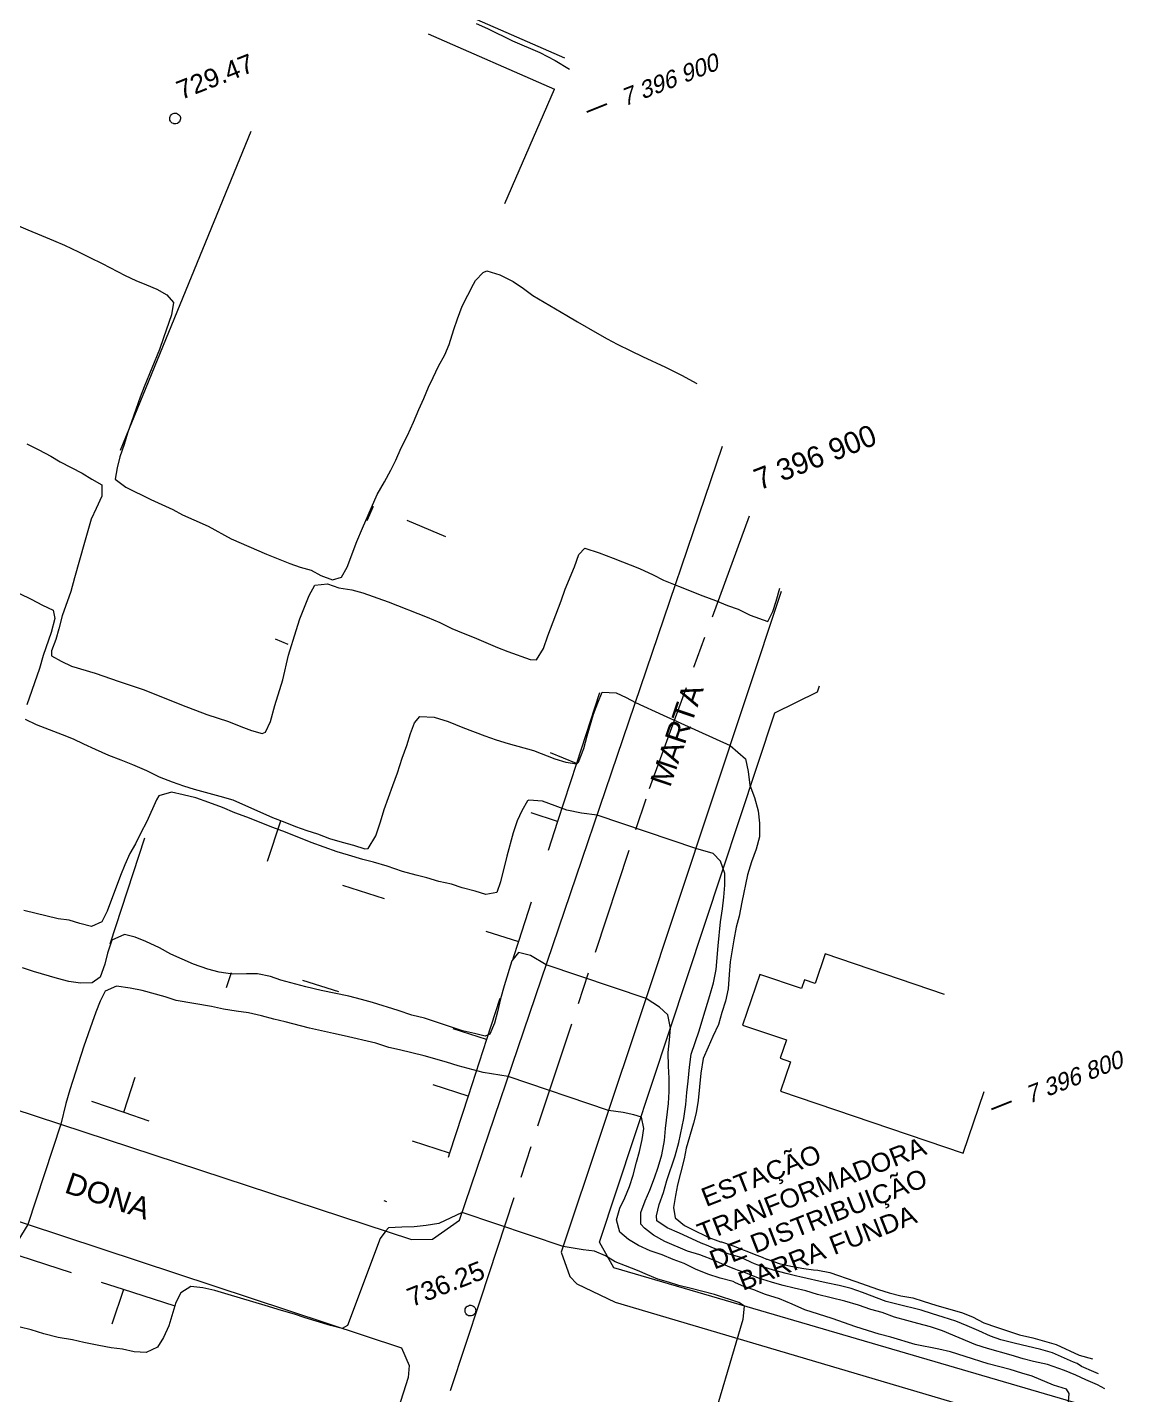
# Model space of a CAD drawing. Header units: millimetres. Extents: x 348 to 2201, y 118 to 1049.
# Drawn here: x 1401.3 to 1503.9, y 637.1 to 764.1 of the extents above; entities that cross this region are included whole.
import ezdxf
from ezdxf.enums import TextEntityAlignment as Align

# ---------------------------------------------------------------- set-up
doc = ezdxf.new("R2010")
doc.units = ezdxf.units.MM
doc.linetypes.add('T09', pattern=[17, 10, -2, 3, -2])
for name, color, linetype, lineweight in [('100_SIST_VIARIO_MEIO_FIO', 1, 'Continuous', 18), ('160_P_SIMP_ASF_TOP', 7, 'Continuous', 18), ('168_P_SIMP_PARALE_TOP', 7, 'Continuous', 18), ('206_MURO_E_MURO_ARRIMO', 7, 'Continuous', 18), ('404_SUBST_ALTA_TENSAO', 54, 'Continuous', 18), ('406_SUBST_ALTA_TENSAO_TOP', 54, 'Continuous', 18), ('508_LM_SETOR_FISCAL', 136, 'T09', 18), ('600_CURVA_MESTRA', 14, 'Continuous', 18), ('604_CURVA_INTERM', 7, 'Continuous', 18), ('606_PTO_COTADO', 9, 'Continuous', 18), ('608_PTO_COTADO_INTERVIA', 9, 'Continuous', 18), ('624_SEGM_CURVA_MESTRA', 14, 'Continuous', 18), ('626_SEGM_CURVA_INTERM', 7, 'Continuous', 18), ('902_MALHA_TEXTO_COORD_UTM', 7, 'Continuous', 13)]:
    doc.layers.add(name, color=color, linetype=linetype, lineweight=lineweight)
doc.layers.add('910_COORD_UTM_COR_ALEGRE', color=7, linetype='Continuous')
doc.styles.add('Style-Arial', font='arial.ttf')

# ---------------------------------------------------------------- blocks, each defined once
blk = doc.blocks.new('SP09')
at = {"color": 0, "linetype": 'Continuous'}
blk.add_lwpolyline([(-0.03, -0.51), (-0.14, -0.49), (-0.24, -0.46), (-0.31, -0.42), (-0.35, -0.39), (-0.42, -0.31), (-0.47, -0.24), (-0.51, -0.15), (-0.52, -0.09), (-0.52, 0.03), (-0.51, 0.11), (-0.48, 0.2), (-0.44, 0.27), (-0.4, 0.33), (-0.32, 0.39), (-0.23, 0.44), (-0.15, 0.48), (-0.1, 0.48), (-0.03, 0.48), (0.08, 0.48), (0.19, 0.44), (0.27, 0.4), (0.35, 0.32), (0.41, 0.23), (0.46, 0.11), (0.48, 0.03), (0.48, -0.03), (0.47, -0.08), (0.44, -0.21), (0.38, -0.3), (0.31, -0.38), (0.23, -0.44), (0.1, -0.49), (0.02, -0.51)], close=True, dxfattribs=at)
blk = doc.blocks.new('SP10')
at = {"color": 0, "linetype": 'Continuous'}
blk.add_lwpolyline([(-0.03, -0.51), (-0.14, -0.49), (-0.24, -0.46), (-0.31, -0.42), (-0.35, -0.39), (-0.42, -0.31), (-0.47, -0.24), (-0.51, -0.15), (-0.52, -0.09), (-0.52, 0.03), (-0.51, 0.11), (-0.48, 0.2), (-0.44, 0.27), (-0.4, 0.33), (-0.32, 0.39), (-0.23, 0.44), (-0.15, 0.48), (-0.1, 0.48), (-0.03, 0.48), (0.08, 0.48), (0.19, 0.44), (0.27, 0.4), (0.35, 0.32), (0.41, 0.23), (0.46, 0.11), (0.48, 0.03), (0.48, -0.03), (0.47, -0.08), (0.44, -0.21), (0.38, -0.3), (0.31, -0.38), (0.23, -0.44), (0.1, -0.49), (0.02, -0.51)], close=True, dxfattribs=at)

msp = doc.modelspace()

# ---------------------------------------------------------------- linework, layer by layer
at = {"layer": '100_SIST_VIARIO_MEIO_FIO'}
for points in [[(1451.25, 761.26), (1372.11, 795.88), (1367.95, 794.82), (1331.45, 705.62), (1325.96, 691.99), (1328.1, 687.25), (1436.99, 651.49), (1438.96, 651.51), (1441.46, 653.29), (1465.89, 725.19)], [(1471.36, 711.7), (1458.49, 673)], [(1458.49, 673), (1450.92, 650.31), (1451.72, 648.05), (1452.37, 647.35), (1455.91, 645.66), (1503.92, 631.43)]]:
    msp.add_lwpolyline(points, dxfattribs=at)
msp.add_lwpolyline([(1329.44, 569.41), (1286.1, 583.23), (1284.62, 584.41), (1283.74, 587.23), (1284.12, 589.48), (1298.32, 624.49), (1319.45, 675.97), (1324.45, 678.26), (1436.08, 641.43), (1436.77, 639.76), (1436.69, 638.66), (1432.9, 626.83), (1406.88, 550.61), (1405.47, 548.53), (1402.67, 547.26), (1401.16, 546.96), (1376.38, 554.43)], close=True, dxfattribs=at)
at = {"layer": '206_MURO_E_MURO_ARRIMO'}
for p, q in [((1438.55, 763.5), (1450.29, 758.37)), ((1474.74, 702.38), (1474.92, 702.92)), ((1454.47, 702.28), (1452.33, 695.7)), ((1470.76, 700.41), (1474.74, 702.38)), ((1454.48, 651.22), (1470.76, 700.41)), ((1452.33, 695.7), (1450.57, 690.32)), ((1450.57, 690.32), (1449.7, 687.64)), ((1448.13, 682.82), (1446.94, 679.16)), ((1446.94, 679.16), (1446.41, 677.55)), ((1445.22, 673.89), (1443.96, 670.05)), ((1443.96, 670.05), (1442.25, 664.8)), ((1442.25, 664.8), (1440.52, 659.49)), ((1407.25, 664.32), (1410.26, 663.3)), ((1410.26, 663.3), (1412.58, 662.51)), ((1440.52, 659.49), (1440.39, 659.1)), ((1434.44, 655.1), (1434.66, 655.02)), ((1455.8, 648.84), (1454.48, 651.22)), ((1405.4, 648.39), (1399.38, 650.35)), ((1502.38, 635.23), (1455.8, 648.84)), ((1410.24, 646.82), (1408.18, 647.49)), ((1414.93, 645.33), (1410.24, 646.82))]:
    msp.add_line(p, q, dxfattribs=at)
for points in [[(1445.67, 747.74), (1450.29, 758.37)], [(1422.06, 754.45), (1409.94, 724.78)], [(1432.87, 718.28), (1433.46, 719.63)], [(1440.19, 716.78), (1436.6, 718.3)], [(1424.33, 707.29), (1425.51, 706.8)], [(1452.33, 695.7), (1449.92, 696.7)], [(1423.63, 686.64), (1424.85, 690.38)], [(1450.57, 690.32), (1448.12, 691.13)], [(1412.2, 688.78), (1408.97, 678.91)], [(1430.6, 684.4), (1434.45, 683.17)], [(1443.91, 680.13), (1446.94, 679.16)], [(1420.23, 676.25), (1419.78, 674.87)], [(1430.25, 674.48), (1426.91, 675.56)], [(1443.96, 670.05), (1440.87, 671.05)], [(1410.26, 663.3), (1411.33, 666.57)], [(1442.25, 664.8), (1439, 665.86)], [(1440.52, 659.49), (1437.1, 660.61)], [(1410.24, 646.82), (1409.16, 643.61)]]:
    msp.add_lwpolyline(points, dxfattribs=at)
at = {"layer": '404_SUBST_ALTA_TENSAO'}
for points in [[(1486.54, 674.26), (1475.45, 678.03), (1474.51, 675.26), (1473.52, 675.6), (1473.25, 674.79), (1469.36, 676.11)], [(1486.54, 674.26), (1475.45, 678.03), (1474.51, 675.26), (1473.52, 675.6), (1473.25, 674.79), (1469.36, 676.11)], [(1469.36, 676.11), (1467.76, 671.4), (1471.83, 670.02), (1471.25, 668.33), (1472.21, 668), (1471.28, 665.26), (1488.26, 659.5), (1490.2, 665.24)], [(1469.36, 676.11), (1467.76, 671.4), (1471.83, 670.02), (1471.25, 668.33), (1472.21, 668), (1471.28, 665.26), (1488.26, 659.5), (1490.2, 665.24)]]:
    msp.add_lwpolyline(points, dxfattribs=at)
at = {"layer": '508_LM_SETOR_FISCAL'}
msp.add_lwpolyline([(1389.44, 450.21), (1394.14, 474.36), (1403.86, 519.94), (1408.35, 539.86), (1424.61, 589.02), (1443.41, 645.89), (1459.11, 693.38), (1468.45, 718.88)], dxfattribs=at)
at = {"layer": '600_CURVA_MESTRA', "elevation": 730, "flags": 128}
msp.add_lwpolyline([(1400.03, 745.87), (1401.33, 745.29), (1402.61, 744.76), (1403.74, 744.32), (1404.76, 743.87), (1406.04, 743.26), (1407.12, 742.72), (1408.26, 742.17), (1410.38, 741.07), (1411.38, 740.59), (1412.38, 740.2), (1413.33, 739.79), (1414.27, 739.25), (1414.88, 738.54), (1414.71, 737.4), (1413.94, 735.27), (1413.57, 734.18), (1412.17, 730.72), (1411.78, 729.75), (1410.97, 727.45), (1410.61, 726.42), (1410.3, 725.35), (1409.89, 724.22), (1409.66, 723.17), (1409.47, 722.13), (1410.46, 721.4), (1412.76, 720.24), (1414.81, 719.3), (1415.72, 718.83), (1416.76, 718.34), (1418.09, 717.75), (1420.23, 716.58), (1423.53, 715.15), (1424.6, 714.74), (1425.69, 714.31), (1426.65, 713.95), (1427.67, 713.68), (1428.57, 713.18), (1429.65, 712.79), (1430.5, 713.04), (1431.03, 713.96), (1431.91, 716.34), (1432.44, 717.58), (1433.81, 720.7), (1434.5, 721.88), (1435.08, 722.98), (1435.54, 723.91), (1436.05, 725.04), (1436.64, 726.2), (1437.18, 727.42), (1437.67, 728.61), (1438.13, 729.62), (1438.59, 730.68), (1439.01, 731.59), (1439.52, 732.64), (1440.08, 733.69), (1440.5, 734.63), (1440.93, 736.04), (1441.26, 737.03), (1441.72, 738.22), (1442.76, 740.25), (1442.96, 740.58), (1443.67, 741.33), (1444, 741.48), (1445.22, 741.11), (1446.43, 740.49), (1447.42, 739.84), (1448.28, 739.21), (1451.44, 737.34), (1452.42, 736.75), (1454.24, 735.71), (1455.18, 735.18), (1456.12, 734.69), (1457.38, 734.07), (1458.45, 733.52), (1460.6, 732.54), (1462.08, 731.81), (1463.52, 731.03)], dxfattribs=at)
at = {"layer": '600_CURVA_MESTRA', "elevation": 735}
for points in [[(1467.12, 647.47), (1466.88, 647.58), (1465.67, 647.89), (1464.53, 648.26), (1463.4, 648.74), (1462.33, 649.25), (1461.3, 649.63), (1460.3, 650.06), (1459.17, 650.43), (1458.1, 650.91), (1457.17, 651.47), (1456.37, 652.15), (1456.05, 653.32), (1456.36, 654.4), (1456.82, 655.34), (1457.26, 656.4), (1457.6, 657.46), (1457.9, 658.66), (1458.18, 659.65), (1458.42, 660.78), (1458.58, 661.81), (1458.36, 662.85), (1457.65, 663.08), (1456.66, 663.29), (1455.31, 663.48), (1445.99, 666.62), (1443.67, 667.01), (1441.34, 667.61), (1440.26, 667.96), (1438.19, 668.55), (1435.89, 669.1), (1434.89, 669.33), (1433.68, 669.73), (1430.75, 670.42), (1429.74, 670.62), (1427.51, 671.11), (1425.27, 671.7), (1424.19, 671.94), (1423.06, 672.26), (1421.84, 672.55), (1420.69, 672.7), (1419.52, 672.89), (1418.4, 673.13), (1415.12, 673.69), (1414.1, 674.02), (1411.97, 674.63), (1410.86, 674.83), (1409.59, 675.03), (1408.54, 674.56), (1408.08, 673.64), (1407.65, 672.6), (1407.31, 671.66), (1406.54, 669.44), (1405.26, 665.38), (1404.87, 664.13), (1404.4, 662.19), (1401.34, 652.89), (1400.41, 651.36)], [(1498.01, 636.04), (1498.1, 637.16), (1497.85, 637.56), (1496.65, 637.94), (1494.68, 638.78), (1493.7, 639.07), (1492.62, 639.4), (1490.58, 639.92), (1488.44, 640.62), (1487.08, 641.03), (1486.01, 641.29), (1483.8, 641.73), (1481.54, 642.42), (1480.47, 642.67), (1478.29, 643.36), (1476.08, 644.14), (1473.55, 644.94), (1472.37, 645.48), (1471.19, 645.96), (1469.88, 646.38), (1469.18, 646.65)]]:
    msp.add_lwpolyline(points, dxfattribs=at)
at = {"layer": '604_CURVA_INTERM', "flags": 128}
for points, elevation in [([(1443.01, 764.47), (1444.07, 764), (1446.38, 762.85), (1448.93, 761.77), (1450.35, 761.02), (1451.67, 760.24)], 729), ([(1401.26, 725.43), (1402.37, 724.87), (1403.48, 724.27), (1404.36, 723.74), (1405.38, 723.23), (1406.4, 722.69), (1407.29, 722.13), (1408.22, 721.6), (1408.23, 720.56), (1407.68, 719.42), (1407.23, 718.41), (1406.62, 716.24), (1405.68, 712.97), (1405.33, 711.7), (1404.54, 709.44), (1404.23, 708.24), (1403.95, 707.24), (1403.55, 706.19), (1403.53, 705.72), (1404.43, 705.21), (1405.41, 704.75), (1407.61, 704.12), (1409.82, 703.33), (1412.17, 702.55), (1415.63, 701.15), (1417.98, 700.27), (1419.98, 699.6), (1421.14, 699.14), (1422.12, 698.79), (1423.11, 698.5), (1423.43, 698.62), (1423.89, 699.61), (1424.29, 701.09), (1425.05, 703.5), (1425.58, 705.78), (1426.27, 708.06), (1426.62, 709.15), (1427.48, 711.33), (1428.03, 712.29), (1429.18, 712.41), (1430.24, 712.02), (1431.45, 711.86), (1432.47, 711.56), (1434.82, 710.73), (1438.46, 709.32), (1439.64, 708.82), (1440.76, 708.26), (1441.79, 707.83), (1442.81, 707.42), (1445, 706.48), (1445.95, 706.11), (1448.04, 705.37), (1448.62, 705.35), (1449.25, 706.39), (1449.66, 707.56), (1450.9, 710.82), (1451.27, 711.92), (1452.13, 714), (1452.56, 715.13), (1453.11, 715.72), (1454.43, 715.3), (1455.74, 714.8), (1458.2, 713.82), (1459.46, 713.23), (1460.43, 712.75), (1461.82, 712.19), (1464.06, 711.3), (1465.26, 710.85), (1466.36, 710.38), (1467.35, 710.04), (1468.48, 709.51), (1470.12, 708.91), (1470.59, 709.83), (1470.89, 710.8), (1471.23, 712.01)], 731), ([(1463.44, 651.36), (1461.9, 652.06), (1460.76, 652.56), (1459.79, 653.23), (1459.75, 653.68), (1460.01, 654.72), (1460.4, 655.85), (1460.72, 656.96), (1461.49, 659.27), (1461.85, 660.49), (1462.31, 662.74), (1462.5, 664.02), (1462.59, 665.13), (1462.71, 666.2), (1462.83, 667.51), (1463, 668.71), (1463.36, 669.8), (1463.74, 670.88), (1464.06, 672.03), (1464.72, 674.16), (1465.06, 675.34), (1465.31, 676.57), (1465.51, 678.76), (1465.7, 681.01), (1465.9, 682.2), (1466.03, 683.28), (1466.12, 684.42), (1466.1, 685.5), (1465.72, 686.64), (1465.02, 687.36), (1463.42, 687.82), (1454.24, 690.9), (1452.78, 691.1), (1451.43, 691.37), (1450.34, 691.78), (1449.18, 692.21), (1447.91, 692.31), (1447.79, 692.23), (1447.24, 691.31), (1446.82, 690.39), (1446.45, 689.28), (1445.86, 687.1), (1445.28, 684.72), (1444.94, 683.72), (1443.91, 683.54), (1442.9, 683.86), (1441.71, 684.17), (1440.7, 684.49), (1439.55, 684.76), (1438.43, 685.09), (1437.42, 685.32), (1436.15, 685.69), (1434.75, 686.17), (1433.47, 686.54), (1432.47, 686.79), (1431.14, 687.2), (1430.08, 687.5), (1427.68, 688.36), (1425.3, 689.33), (1424.12, 689.78), (1421.7, 690.73), (1420.59, 691.14), (1419.42, 691.63), (1418.15, 692.1), (1416.97, 692.52), (1415.78, 692.81), (1414.71, 693.04), (1413.53, 692.71), (1413.31, 692.35), (1412.4, 690.32), (1411.83, 689.22), (1411.35, 688.24), (1410.83, 687.35), (1410.36, 686.31), (1409.95, 685.31), (1408.73, 681.98), (1408.23, 681), (1407.27, 680.57), (1406.19, 680.84), (1405.19, 681.16), (1404.15, 681.28), (1400.98, 682.05)], 733), ([(1464.19, 649.9), (1463.8, 650.06), (1462.65, 650.41), (1460.55, 651.3), (1459.5, 651.88), (1458.65, 652.53), (1458.3, 652.92), (1458.32, 654), (1458.72, 655.07), (1459.15, 656.07), (1459.59, 657.2), (1459.93, 658.21), (1460.25, 659.36), (1460.51, 660.69), (1460.61, 661.79), (1460.89, 664.12), (1460.94, 665.23), (1460.93, 666.47), (1460.87, 667.6), (1460.85, 668.86), (1460.98, 670.03), (1461.08, 671.12), (1460.81, 672.35), (1460.03, 673.07), (1458.79, 673.88), (1449.51, 677), (1448.05, 677.87), (1446.95, 678.16), (1446.32, 677.37), (1445.61, 675.05), (1445.26, 673.83), (1444.99, 672.64), (1444.72, 671.59), (1444.28, 670.57), (1443.84, 670.37), (1442.86, 670.62), (1441.74, 670.88), (1440.62, 671.24), (1438.2, 672.05), (1437.03, 672.34), (1435.75, 672.77), (1433.36, 673.49), (1432.34, 673.79), (1431.18, 674.09), (1428.59, 674.62), (1427.17, 674.96), (1424.87, 675.59), (1423.9, 675.93), (1422.7, 676.16), (1421.65, 676.17), (1420.35, 676.15), (1419.13, 676.32), (1418.08, 676.6), (1416.73, 677.05), (1414.64, 677.99), (1413.58, 678.59), (1412.31, 679.18), (1411.31, 679.58), (1410.33, 679.82), (1409.15, 679.31), (1408.76, 678.08), (1408.49, 677.06), (1408.07, 675.87), (1407.32, 675.32), (1406.25, 675.31), (1405.15, 675.47), (1404.11, 675.74), (1401.86, 676.39), (1400.85, 676.71)], 734), ([(1464.51, 632.87), (1467.81, 644.08), (1467.94, 645.29), (1467.4, 645.64), (1465.15, 646.38), (1463, 646.92), (1461.84, 647.2), (1460.87, 647.51), (1459.88, 647.81), (1458.92, 648.2), (1458, 648.6), (1456.89, 649.03), (1455.92, 649.42), (1455.01, 649.96), (1454.01, 650.39), (1452.94, 650.52), (1451.09, 650.82), (1441.7, 653.99), (1439.53, 652.97), (1438.37, 652.79), (1437.25, 652.66), (1436.11, 652.63), (1434.87, 652.58), (1434.6, 652.28), (1434.09, 651.56), (1431.06, 643.5), (1430.57, 643.21), (1429.47, 643.49), (1427.13, 644.2), (1426.12, 644.53), (1424.91, 644.88), (1423.41, 645.35), (1419.96, 646.37), (1418.73, 646.73), (1417.62, 647), (1416.49, 647.1), (1415.55, 646.54), (1415.1, 645.62), (1414.44, 643.46), (1413.96, 642.39), (1413.4, 641.47), (1412.35, 640.97), (1411.24, 641.04), (1410.15, 641.28), (1409.09, 641.43), (1407.93, 641.64), (1406.54, 641.92), (1405.5, 642.15), (1404.17, 642.36), (1402.84, 642.71), (1401.64, 643.08), (1400.63, 643.32)], 736), ([(1474.34, 648.67), (1474.75, 648.62), (1475.86, 648.4), (1478.2, 647.61), (1480.38, 646.84), (1481.4, 646.52), (1482.48, 646.26), (1483.57, 646.05), (1484.55, 645.76), (1485.82, 645.36), (1488.12, 644.7), (1489.14, 644.3), (1490.19, 643.73), (1491.35, 643.32), (1493.49, 642.63), (1494.75, 642.34), (1496.9, 641.71), (1499.05, 640.74), (1500.28, 640.39)], 732)]:
    msp.add_lwpolyline(points, dxfattribs=dict(at, elevation=elevation))
at = {"layer": '604_CURVA_INTERM'}
for points, elevation in [([(1400.58, 711.5), (1401.65, 710.99), (1402.71, 710.43), (1403.69, 709.97), (1403.86, 709.17), (1403.52, 707.87), (1402.78, 705.74), (1402.43, 704.54), (1401.26, 701.16)], 732), ([(1401.11, 699.84), (1402.12, 699.32), (1404.53, 698.4), (1405.55, 697.99), (1406.52, 697.55), (1407.59, 697.03), (1408.83, 696.5), (1410, 696.06), (1411.06, 695.62), (1412.36, 695.05), (1413.56, 694.48), (1414.75, 694.02), (1415.82, 693.63), (1416.8, 693.32), (1419.19, 692.69), (1420.38, 692.34), (1424.09, 690.7), (1425.24, 690.26), (1426.21, 689.87), (1427.26, 689.48), (1428.27, 689.19), (1429.37, 688.75), (1430.54, 688.4), (1431.62, 688.11), (1432.67, 687.78), (1432.97, 687.8), (1433.68, 688.99), (1434.11, 690.28), (1434.47, 691.45), (1435.27, 693.68), (1435.7, 694.83), (1436.12, 696.2), (1436.55, 697.37), (1436.92, 698.5), (1437.29, 699.5), (1437.76, 700.09), (1439.09, 700.03), (1440.42, 699.6), (1441.77, 699.07), (1443.8, 698.28), (1444.86, 697.9), (1445.98, 697.56), (1448.33, 696.92), (1450.33, 696.15), (1451.33, 695.82), (1452.35, 695.68), (1452.52, 695.84), (1453.02, 697.1), (1453.32, 698.27), (1453.9, 700.3), (1454.3, 701.36), (1454.7, 702.33), (1456.02, 702.29), (1456.94, 701.84), (1457.8, 701.38), (1460.39, 700.2)], 732), ([(1463.66, 698.72), (1466.6, 697.39), (1468.02, 696.13), (1468.27, 694.98), (1468.44, 693.71), (1468.88, 692.56), (1469.22, 691.31), (1469.35, 690.18), (1469.35, 688.89), (1469.02, 687.74), (1468.58, 686.56), (1468.21, 685.36), (1467.7, 682.84), (1467.45, 681.53), (1467.18, 680.49), (1466.95, 679.34), (1466.61, 677.28), (1466.51, 676.12), (1466.42, 674.77), (1466.19, 673.63), (1465.84, 672.57), (1465.53, 671.47), (1464.99, 670.33), (1464.58, 669.36), (1464.09, 668.29), (1463.88, 666.95), (1463.64, 664.39), (1463.44, 663.25), (1463.19, 662.28), (1462.51, 659.97), (1462.33, 658.97), (1461.98, 657.63), (1461.73, 656.56), (1461.52, 655.58), (1461.35, 654.47), (1461.5, 653.48), (1462.38, 652.79), (1463, 652.48)], 732), ([(1500.85, 638.99), (1500.39, 639.2), (1499.25, 639.68), (1498.87, 639.95), (1498.5, 640.09), (1496.57, 640.94), (1495.47, 641.27), (1493.01, 641.84), (1491.76, 642.17), (1490.8, 642.49), (1489.73, 642.99), (1488.62, 643.47), (1487.57, 643.88), (1486.4, 644.25), (1485.42, 644.58), (1484.37, 644.91), (1482.1, 645.48), (1481.11, 645.72), (1478.91, 646.57), (1477.86, 646.93), (1476.73, 647.2), (1475.53, 647.45), (1473.07, 648.01), (1472.81, 648.08)], 733), ([(1501.42, 637.59), (1500.73, 637.98), (1499.66, 638.45), (1498.74, 638.88), (1497.68, 639.32), (1496.09, 639.87), (1494.81, 640.15), (1493.84, 640.4), (1492.73, 640.74), (1490.51, 641.34), (1489.43, 641.69), (1486.35, 642.98), (1485.22, 643.36), (1484.04, 643.67), (1483.04, 643.96), (1481.89, 644.27), (1480.75, 644.69), (1479.68, 644.99), (1478.52, 645.38), (1477.27, 645.76), (1474.73, 646.36), (1473.63, 646.7), (1472.57, 646.97), (1471.53, 647.21), (1470.98, 647.36)], 734)]:
    msp.add_lwpolyline(points, dxfattribs=dict(at, elevation=elevation))
at = {"layer": '624_SEGM_CURVA_MESTRA', "elevation": 735}
msp.add_lwpolyline([(1469.18, 646.65), (1468.91, 646.76), (1467.89, 647.12), (1467.12, 647.47)], dxfattribs=at)
at = {"layer": '626_SEGM_CURVA_INTERM'}
for points, elevation in [([(1460.39, 700.2), (1463.66, 698.72)], 732), ([(1463, 652.48), (1464.64, 651.67), (1465.45, 651.37)], 732), ([(1464.41, 650.95), (1463.91, 651.14), (1463.44, 651.36)], 733), ([(1464.64, 650.86), (1464.41, 650.95)], 733), ([(1468.46, 649.4), (1467.6, 649.8), (1466.43, 650.14), (1465.07, 650.69), (1464.64, 650.86)], 733), ([(1465.45, 651.37), (1465.72, 651.28)], 732), ([(1465.72, 651.28), (1465.81, 651.25), (1466.89, 650.88), (1469.1, 650.03), (1469.57, 649.84)], 732), ([(1466.9, 648.79), (1465.83, 649.21), (1464.85, 649.64), (1464.19, 649.9)], 734), ([(1468.86, 649.23), (1468.6, 649.33), (1468.46, 649.4)], 733), ([(1472.81, 648.08), (1471.82, 648.31), (1470.65, 648.62), (1469.56, 648.97), (1468.86, 649.23)], 733), ([(1469.57, 649.84), (1469.98, 649.66)], 732), ([(1469.98, 649.66), (1470.04, 649.64), (1471.15, 649.25), (1472.26, 648.99), (1473.46, 648.8), (1474.34, 648.67)], 732), ([(1467.29, 648.64), (1466.99, 648.75), (1466.9, 648.79)], 734), ([(1470.98, 647.36), (1470.44, 647.51), (1469.24, 647.9), (1468.02, 648.38), (1467.29, 648.64)], 734)]:
    msp.add_lwpolyline(points, dxfattribs=dict(at, elevation=elevation))
at = {"layer": '910_COORD_UTM_COR_ALEGRE', "color": 253, "flags": 128}
for points in [[(1455.16, 756.97), (1453.29, 756.24)], [(1492.75, 664.29), (1490.88, 663.56)]]:
    msp.add_lwpolyline(points, dxfattribs=at)

# ---------------------------------------------------------------- block references
at = {"layer": '606_PTO_COTADO', "rotation": 21.41522089134761}
msp.add_blockref('SP09', (1415.05, 755.66, 729.47), dxfattribs=at)
at = {"layer": '608_PTO_COTADO_INTERVIA', "rotation": 21.41522089134761}
msp.add_blockref('SP10', (1442.49, 644.89, 736.25), dxfattribs=at)

# ---------------------------------------------------------------- texts
at = {"layer": '160_P_SIMP_ASF_TOP', "style": 'Style-Arial'}
msp.add_text('MARTA', height=2, rotation=71.2327, dxfattribs=at).set_placement((1460.08, 693.73), align=Align.MIDDLE_LEFT)
at = {"layer": '168_P_SIMP_PARALE_TOP', "style": 'Style-Arial'}
msp.add_text('DONA', height=2, rotation=341.3356, dxfattribs=at).set_placement((1404.97, 656.83), align=Align.MIDDLE_LEFT)
at = {"layer": '406_SUBST_ALTA_TENSAO_TOP', "style": 'Style-Arial'}
for s, p in [('TRANFORMADORA', (1464, 651.2)), ('ESTAÇÃO', (1464.37, 654.49)), ('DE DISTRIBUIÇÃO', (1465.13, 648.67)), ('BARRA FUNDA', (1467.79, 646.7))]:
    msp.add_text(s, height=1.75, rotation=21.4152, dxfattribs=at).set_placement(p)
at = {"layer": '606_PTO_COTADO', "style": 'Style-Arial'}
msp.add_text('729.47', height=1.75, rotation=21.4152, dxfattribs=at).set_placement((1418.75, 759.54, 729.47), align=Align.MIDDLE_CENTER)
at = {"layer": '608_PTO_COTADO_INTERVIA', "style": 'Style-Arial'}
msp.add_text('736.25', height=1.75, rotation=21.4152, dxfattribs=at).set_placement((1440.18, 647.37, 736.25), align=Align.MIDDLE_CENTER)
at = {"layer": '902_MALHA_TEXTO_COORD_UTM'}
msp.add_text('7 396 900', height=2, rotation=21.4152, dxfattribs=at).set_placement((1468.96, 722.01), align=Align.MIDDLE_LEFT)
at = {"layer": '910_COORD_UTM_COR_ALEGRE', "color": 253, "oblique": 15}
for s, p in [('7 396 900', (1460.93, 759.23)), ('7 396 800', (1498.52, 666.56))]:
    msp.add_text(s, height=1.6, rotation=21.4152, dxfattribs=at).set_placement(p, align=Align.MIDDLE_CENTER)

doc.saveas('drawing.dxf')
